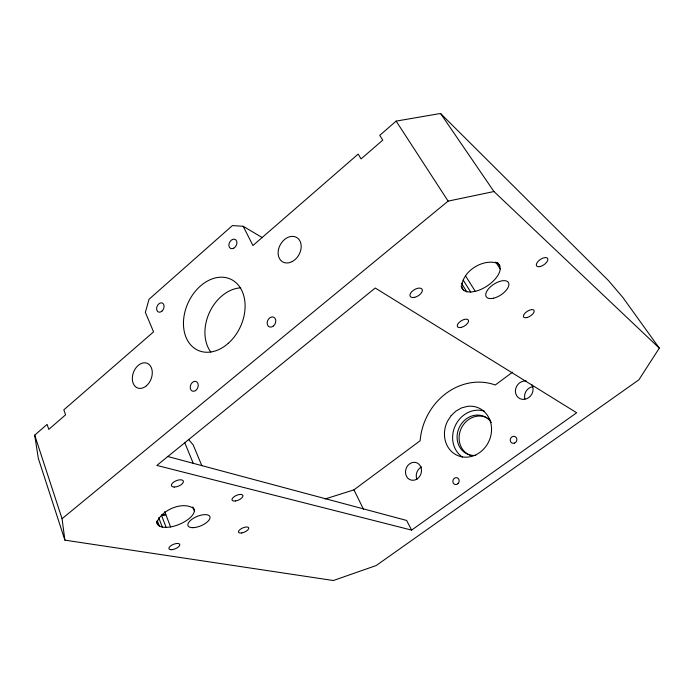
<?xml version="1.0" encoding="UTF-8"?>
<svg xmlns="http://www.w3.org/2000/svg" width="694" height="694" viewBox="0 0 694 694"><rect width="100%" height="100%" fill="white"/><g stroke="black" fill="none" stroke-linecap="round" stroke-linejoin="round"><path stroke-width="1.04" d="M243.195 226.296L252.937 245.529L358.165 154.103L361.088 158.9L382.75 140.136L379.739 135.365L396.144 121.112L440.56 113.478L608.499 280.61L622.9 297.509L659.3 348.136L638.888 379.809L376.209 565.532L333.346 580.522L64.898 540.149L38.317 458.361L34.7 435.147L47.097 424.381L48.78 429.378L65.574 414.83L63.831 409.842L153.556 331.879L145.367 312.369L149.045 299.253L232.403 225.576L243.195 226.296L262.41 237.686M64.898 540.149L62.052 518.722L448.116 201.113L493.963 191.544L659.3 348.136M325.165 498.96L353.94 489.86L420.139 440.742A59.623 53.03 -66 0 1 495.273 384.997L512.606 372.14M411.603 530.103L576.662 412.757L375.228 288.01L156.861 465.431L411.603 530.103L406.632 520.448L167.367 456.392M162.908 515.347L165.849 514.644L161.424 515.078L166.135 527.423L170.585 526.946A19.892 8.666 -22 0 0 194.389 510.905L193.947 508.667C182.852 500.626 161.416 510.064 156.948 522.33L157.547 524.534L159.386 526.182L162.318 527.162L166.135 527.423M499.801 265.88L498.075 263.529C483.336 257.639 460.669 271.961 461.874 288.262L463.757 290.474L466.776 291.766L470.706 292.061L475.295 291.359A22.078 11.113 -33 0 0 500.218 268.968L499.801 265.88L497.546 262.436M188.525 439.38L193.201 444.932L201.85 465.743M440.56 113.478L493.963 191.544M495.724 262.106L500.218 268.968M396.144 121.112L448.116 201.113M465.518 275.839L475.295 291.359M463.15 280.012L470.706 292.061M461.38 283.126L466.776 291.766M461.059 286.145L463.757 290.474M353.94 489.86L363.526 509.275M184.682 442.52L193.34 463.566M192.785 506.915L194.389 510.905M164.686 511.608L170.585 526.946M158.7 517.629L162.318 527.162M157.208 520.439L159.386 526.182M156.462 521.654L157.547 524.534M34.7 435.147L62.052 518.722M210.846 352.092A38.118 28.48 -65.3 0 1 209.501 312.378A38.118 28.48 -65.3 0 1 240.671 287.845M475.798 455.42A20.594 18.313 -65.2 0 1 459.281 427.417A20.594 18.313 -65.2 0 1 491.343 422.525M487.622 418.204A20.516 18.27 -65.2 0 1 489.99 419.853M471.963 455.802A20.516 18.27 -65.2 0 1 460.625 429.82A20.516 18.27 -65.2 0 1 486.78 417.753M462.456 457.077A25.626 22.789 -65.2 0 1 455.385 425.448A25.626 22.789 -65.2 0 1 484.36 411.169M531.778 384.623A9.508 8.536 -56.4 0 1 526.746 398.729A9.508 8.536 -56.4 0 1 515.399 391.347A9.508 8.536 -56.4 0 1 526.304 381.058M524.89 398.929A9.334 8.432 -56 0 1 533.018 386.61M416.938 479.372A8.961 7.79 -71.6 0 1 421.458 467.01M451.161 415.611L447.517 421.206A26.008 23.006 -65.2 0 0 460.191 456.426A26.008 23.006 -65.2 0 0 491.265 433.377A26.008 23.006 -65.2 0 0 467.556 406.337L461.527 407.916L455.941 411.082L451.161 415.611M241.842 532.957A5.569 2.273 -23.8 0 0 248.695 527.787A5.569 2.273 -23.8 0 0 240.263 529.349A5.569 2.273 -23.8 0 0 241.842 532.957M161.919 311.155A4.91 3.47 -66 0 0 162.509 303.113A4.91 3.47 -66 0 0 156.618 308.31A4.91 3.47 -66 0 0 161.919 311.155M228.274 343.322A39.15 28.758 -65.3 0 0 231.076 279.37A39.15 28.758 -65.3 0 0 183.494 321.513A39.15 28.758 -65.3 0 0 228.274 343.322M273.445 325.972A5.318 4.06 -64.3 0 0 273.826 317.245A5.318 4.06 -64.3 0 0 267.155 322.823A5.318 4.06 -64.3 0 0 273.445 325.972M233.687 248.226A5.066 3.678 -61.9 0 0 235.925 239.942A5.066 3.678 -61.9 0 0 229.081 243.646A5.066 3.678 -61.9 0 0 233.687 248.226M195.491 390.644A5.162 3.808 -68.9 0 0 196.905 381.969A5.162 3.808 -68.9 0 0 190.312 386.289A5.162 3.808 -68.9 0 0 195.491 390.644M514.471 443.119A3.574 3.253 -63.3 0 0 515.85 437.107A3.574 3.253 -63.3 0 0 510.324 439.25A3.574 3.253 -63.3 0 0 514.471 443.119M457.945 483.683A3.513 3.114 -71.7 0 0 457.181 477.802A3.513 3.114 -71.7 0 0 452.878 481.836A3.513 3.114 -71.7 0 0 457.945 483.683M417.476 478.686A9.117 7.877 -71.5 0 0 417.528 463.15A9.117 7.877 -71.5 0 0 405.487 472.059A9.117 7.877 -71.5 0 0 417.476 478.686M146.477 385.743A13.247 9.412 -69.1 0 0 148.091 363.743A13.247 9.412 -69.1 0 0 132.372 377.345A13.247 9.412 -69.1 0 0 146.477 385.743M292.2 261.569A14.071 10.592 -60.4 0 0 298.134 238.562A14.071 10.592 -60.4 0 0 278.641 248.886A14.071 10.592 -60.4 0 0 292.2 261.569M526.98 317.574A6.194 2.819 -32.9 0 0 534.128 310.574A6.194 2.819 -32.9 0 0 525.28 312.881A6.194 2.819 -32.9 0 0 526.98 317.574M493.686 298.168A13.177 6.411 -33 0 0 508.659 283.022A13.177 6.411 -33 0 0 489.582 287.654A13.177 6.411 -33 0 0 493.686 298.168M192.897 527.666A11.85 5.058 -22.6 0 0 210.039 517.759A11.85 5.058 -22.6 0 0 193.886 518.01A11.85 5.058 -22.6 0 0 192.897 527.666M174.203 487.058A6.42 2.958 -21.9 0 0 183.45 481.653A6.42 2.958 -21.9 0 0 174.524 481.532A6.42 2.958 -21.9 0 0 174.203 487.058M235.613 500.973A5.908 2.568 -23.7 0 0 242.883 495.386A5.908 2.568 -23.7 0 0 233.887 496.869A5.908 2.568 -23.7 0 0 235.613 500.973M171.461 549.691A5.838 2.412 -22.1 0 0 179.824 544.842A5.838 2.412 -22.1 0 0 171.722 545.163A5.838 2.412 -22.1 0 0 171.461 549.691M461.337 327.394A6.402 3.08 -31.5 0 0 468.441 320.16A6.402 3.08 -31.5 0 0 458.968 322.597A6.402 3.08 -31.5 0 0 461.337 327.394M414.691 297.327A6.931 3.635 -31 0 0 422.126 289.303A6.931 3.635 -31 0 0 411.646 291.81A6.931 3.635 -31 0 0 414.691 297.327M540.097 266.565A6.68 3.21 -34.5 0 0 547.826 258.793A6.68 3.21 -34.5 0 0 538.414 261.048A6.68 3.21 -34.5 0 0 540.097 266.565"/></g></svg>
